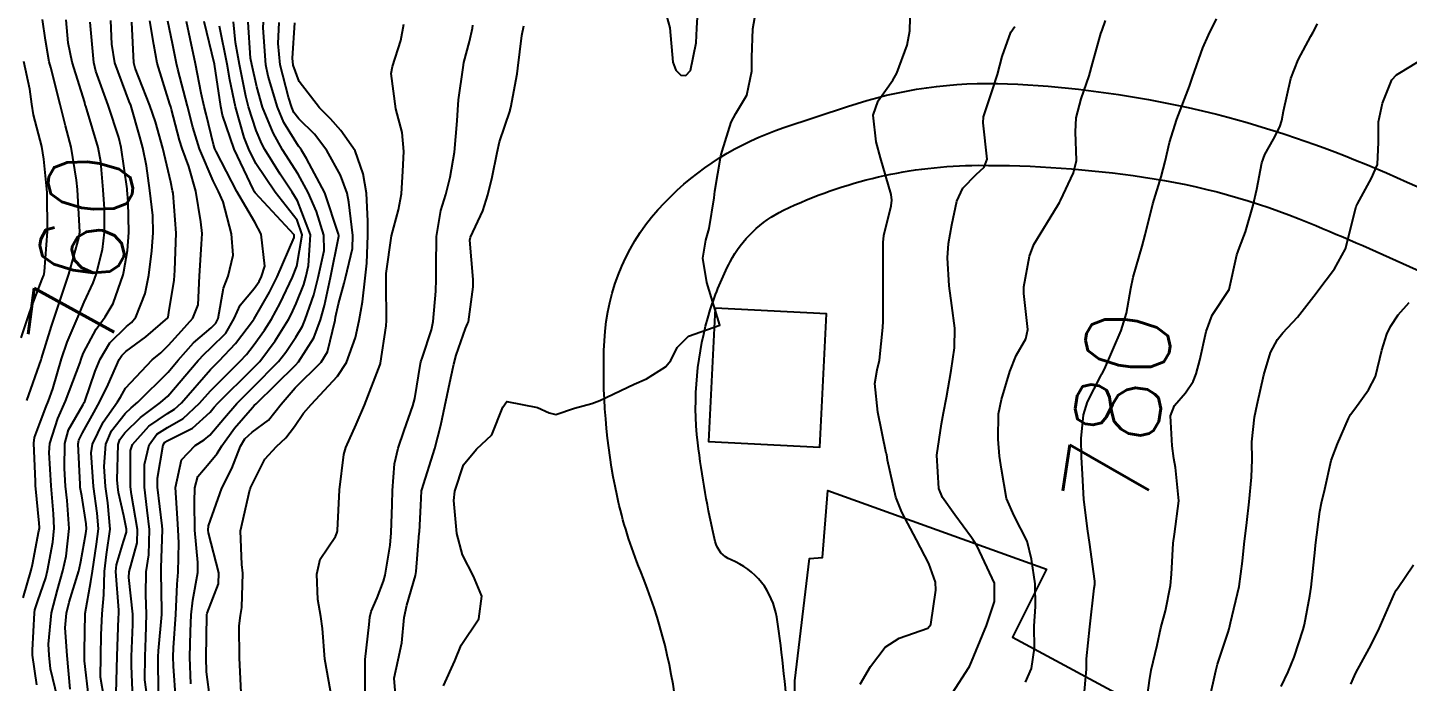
# Model space of a CAD drawing. Header units: metres. Extents: x 318500 to 325275, y 7408834 to 7428799.
# Drawn here: x 319965.3 to 320030.4, y 7411256.1 to 7411287 of the extents above; entities that cross this region are included whole.
import ezdxf
from ezdxf.enums import TextEntityAlignment as Align

# ---------------------------------------------------------------- set-up
doc = ezdxf.new("R2010")
doc.units = ezdxf.units.M
doc.header["$MEASUREMENT"] = 0
for name, color, linetype in [('Cotas', 45, 'Continuous'), ('Curvas de Nivel 1m', 11, 'Continuous'), ('Curvas de Nivel 5m', 15, 'Continuous'), ('Edificações', 30, 'Continuous'), ('Vias Primárias', 230, 'Continuous')]:
    doc.layers.add(name, color=color, linetype=linetype)
doc.styles.add('Style-STANDARD', font='STANDARD.shx')

msp = doc.modelspace()

# ---------------------------------------------------------------- linework, layer by layer
at = {"layer": 'Curvas de Nivel 1m', "flags": 128}
for points, elevation in [([(320004.627, 7411255.988), (320005.105, 7411256.83), (320005.799, 7411257.74), (320006.458, 7411258.158), (320007.808, 7411258.626), (320007.957, 7411258.798), (320008.198, 7411260.431), (320008.177, 7411260.795), (320007.853, 7411261.679), (320007.272, 7411262.806), (320006.594, 7411264.102), (320006.311, 7411264.816), (320005.916, 7411266.564), (320005.871, 7411266.821), (320005.855, 7411266.887), (320005.453, 7411268.827), (320005.307, 7411270.173), (320005.419, 7411270.828), (320005.526, 7411271.277), (320005.694, 7411272.825), (320005.702, 7411273.127), (320005.701, 7411274.825), (320005.701, 7411275.159), (320005.706, 7411276.834), (320005.734, 7411277.162), (320006.077, 7411278.558), (320006.11, 7411278.83), (320006.084, 7411279.094), (320005.579, 7411280.835), (320005.381, 7411281.578), (320005.24, 7411282.839), (320005.467, 7411283.516), (320006.157, 7411284.503), (320006.346, 7411284.827), (320006.845, 7411286.155), (320006.959, 7411286.818), (320006.989, 7411288.038)], 777), ([(319965.13, 7411260.058), (319965.505, 7411261.363), (319965.57, 7411261.637), (319965.868, 7411263.22), (319965.888, 7411263.341), (319965.892, 7411263.36), (319965.889, 7411263.378), (319965.872, 7411263.583), (319965.711, 7411265.362), (319965.702, 7411265.553), (319965.621, 7411267.363), (319965.654, 7411267.634), (319965.935, 7411268.381), (319966.215, 7411269.087), (319966.322, 7411269.354), (319966.528, 7411269.923), (319966.929, 7411271.346), (319967.194, 7411272.13), (319967.722, 7411273.334), (319967.804, 7411273.532), (319968.01, 7411274.018), (319968.422, 7411274.928), (319968.565, 7411275.325), (319968.86, 7411276.503), (319968.967, 7411277.321), (319968.96, 7411278.427), (319968.903, 7411279.322), (319968.787, 7411280.636), (319968.662, 7411281.324), (319968.128, 7411283.115), (319968.074, 7411283.276), (319968.057, 7411283.331), (319968.028, 7411283.435), (319967.434, 7411285.341), (319967.253, 7411286.265), (319967.158, 7411287.345)], 759), ([(319965.298, 7411269.37), (319965.969, 7411271.291), (319965.989, 7411271.36), (319966.461, 7411272.885), (319966.616, 7411273.351), (319966.97, 7411274.392), (319967.282, 7411275.341), (319967.749, 7411277.037), (319967.791, 7411277.334), (319967.787, 7411277.601), (319967.684, 7411279.336), (319967.646, 7411279.778), (319967.386, 7411281.341), (319967.122, 7411282.347), (319966.863, 7411283.349), (319966.422, 7411285.09), (319966.357, 7411285.357), (319966.175, 7411286.378), (319966.041, 7411287.362)], 758), ([(319966.751, 7411255.345), (319966.418, 7411256.713), (319966.344, 7411257.352), (319966.325, 7411257.882), (319966.465, 7411259.35), (319966.739, 7411260.434), (319966.998, 7411261.343), (319967.155, 7411262.036), (319967.296, 7411263.339), (319967.199, 7411264.656), (319967.128, 7411265.341), (319967.075, 7411266.17), (319967.085, 7411267.343), (319967.27, 7411268), (319967.948, 7411269.189), (319968.001, 7411269.278), (319968.027, 7411269.329), (319968.526, 7411270.763), (319968.75, 7411271.322), (319969.207, 7411272.093), (319969.993, 7411272.869), (319970.24, 7411273.063), (319970.448, 7411273.303), (319970.88, 7411274.434), (319971.046, 7411275.295), (319971.19, 7411276.442), (319971.261, 7411277.292), (319971.24, 7411278.114), (319971.107, 7411279.295), (319970.94, 7411280.454), (319970.766, 7411281.3), (319970.628, 7411281.816), (319970.2, 7411283.309), (319970.133, 7411283.494), (319969.453, 7411285.317), (319969.301, 7411286.191), (319969.261, 7411287.319)], 761), ([(319967.349, 7411255.754), (319967.193, 7411257.339), (319967.112, 7411258.65), (319967.163, 7411259.34), (319967.292, 7411259.863), (319967.754, 7411261.331), (319967.773, 7411261.399), (319967.847, 7411261.784), (319968.087, 7411263.107), (319968.113, 7411263.326), (319968.096, 7411263.551), (319967.886, 7411264.884), (319967.821, 7411265.263), (319967.815, 7411265.331), (319967.807, 7411265.416), (319967.714, 7411267.333), (319967.752, 7411267.503), (319967.928, 7411267.852), (319968.459, 7411268.806), (319968.749, 7411269.322), (319969.137, 7411270.139), (319969.656, 7411271.313), (319969.777, 7411271.508), (319969.976, 7411271.695), (319970.908, 7411272.375), (319971.948, 7411273.281), (319971.967, 7411273.314), (319972.004, 7411273.525), (319972.245, 7411275.059), (319972.265, 7411275.276), (319972.283, 7411275.527), (319972.346, 7411277.276), (319972.198, 7411279.159), (319972.177, 7411279.279), (319972.086, 7411279.685), (319971.71, 7411281.286), (319971.365, 7411282.534), (319971.108, 7411283.295), (319970.407, 7411285.055), (319970.341, 7411285.307), (319970.258, 7411287.24)], 762), ([(319968.226, 7411255.323), (319968.023, 7411257.09), (319968.02, 7411257.327), (319968.017, 7411257.552), (319968.053, 7411259.326), (319968.324, 7411260.831), (319968.394, 7411261.322), (319968.582, 7411262.596), (319968.676, 7411263.318), (319968.616, 7411264.057), (319968.442, 7411265.322), (319968.33, 7411266.907), (319968.388, 7411267.323), (319968.897, 7411268.354), (319969.582, 7411269.314), (319969.724, 7411269.54), (319969.956, 7411269.951), (319971.213, 7411271.291), (319971.627, 7411271.633), (319971.981, 7411271.989), (319972.594, 7411272.667), (319973.129, 7411273.263), (319973.379, 7411273.889), (319973.447, 7411275.259), (319973.546, 7411276.759), (319973.564, 7411277.257), (319973.514, 7411277.802), (319973.264, 7411279.262), (319972.946, 7411280.419), (319972.625, 7411281.272), (319972.501, 7411281.661), (319972.128, 7411283.112), (319972.093, 7411283.244), (319972.08, 7411283.281), (319972.049, 7411283.364), (319971.449, 7411285.291), (319971.284, 7411286.183), (319971.095, 7411287.296)], 763), ([(319968.949, 7411255.312), (319968.779, 7411256.311), (319968.789, 7411257.315), (319968.799, 7411258.314), (319968.845, 7411259.314), (319968.929, 7411260.208), (319968.966, 7411261.313), (319969.063, 7411262.101), (319969.236, 7411263.31), (319969.124, 7411264.553), (319969.013, 7411265.313), (319968.953, 7411266.266), (319969.031, 7411267.313), (319969.297, 7411267.942), (319969.942, 7411268.766), (319970.218, 7411269.033), (319970.528, 7411269.301), (319971.964, 7411270.713), (319972.435, 7411271.273), (319973.154, 7411272.091), (319973.993, 7411272.806), (319974.223, 7411273.021), (319974.331, 7411273.247), (319974.585, 7411274.681), (319974.79, 7411275.242), (319975.041, 7411276.239), (319974.951, 7411277.241), (319974.563, 7411278.755), (319974.339, 7411279.247), (319974.087, 7411279.744), (319973.446, 7411281.26), (319973.129, 7411282.274), (319972.872, 7411283.269), (319972.416, 7411285.016), (319972.355, 7411285.277), (319972.174, 7411286.224), (319971.947, 7411287.284)], 764), ([(319970.306, 7411255.295), (319970.23, 7411256.849), (319970.242, 7411257.295), (319970.299, 7411258.801), (319970.291, 7411259.295), (319970.104, 7411261.029), (319970.126, 7411261.297), (319970.501, 7411262.653), (319970.525, 7411263.293), (319970.239, 7411264.944), (319970.196, 7411265.297), (319970.189, 7411267.024), (319970.279, 7411267.296), (319971.061, 7411268.166), (319971.942, 7411268.765), (319972.258, 7411268.963), (319972.591, 7411269.27), (319973.966, 7411270.836), (319974.37, 7411271.246), (319975.148, 7411272.072), (319975.999, 7411273.181), (319976.019, 7411273.21), (319976.032, 7411273.23), (319976.747, 7411274.491), (319977.104, 7411275.214), (319977.918, 7411277.072), (319977.912, 7411277.202), (319976.079, 7411279.173), (319976.039, 7411279.23), (319975.99, 7411279.322), (319975.074, 7411281.24), (319974.528, 7411282.843), (319974.445, 7411283.247), (319974.16, 7411285.25), (319973.671, 7411287.258)], 766), ([(319970.994, 7411255.288), (319970.868, 7411256.195), (319970.874, 7411257.289), (319970.91, 7411258.178), (319970.947, 7411259.289), (319970.905, 7411260.208), (319970.933, 7411261.289), (319971.046, 7411262.094), (319971.086, 7411263.288), (319970.975, 7411264.193), (319970.846, 7411265.29), (319970.844, 7411266.352), (319971.062, 7411267.289), (319971.432, 7411267.783), (319971.932, 7411268.103), (319972.676, 7411268.532), (319973.443, 7411269.258), (319973.956, 7411269.83), (319975.369, 7411271.236), (319975.658, 7411271.55), (319975.981, 7411271.955), (319976.511, 7411272.703), (319976.839, 7411273.217), (319977.251, 7411273.972), (319977.832, 7411275.203), (319978.035, 7411275.722), (319978.284, 7411277.196), (319978.06, 7411277.89), (319977.015, 7411279.216), (319976.1, 7411280.561), (319975.766, 7411281.233), (319975.558, 7411281.794), (319975.139, 7411283.24), (319974.88, 7411284.511), (319974.746, 7411285.244), (319974.387, 7411287.048)], 767), ([(319971.515, 7411255.531), (319971.498, 7411257.283), (319971.51, 7411257.566), (319971.665, 7411259.281), (319971.668, 7411259.426), (319971.637, 7411261.282), (319971.641, 7411261.484), (319971.694, 7411263.282), (319971.685, 7411263.469), (319971.464, 7411265.284), (319971.465, 7411265.716), (319971.724, 7411267.282), (319971.801, 7411267.403), (319971.923, 7411267.474), (319973.117, 7411268.078), (319973.944, 7411268.822), (319974.137, 7411269.058), (319974.309, 7411269.245), (319975.967, 7411270.88), (319976.286, 7411271.225), (319977.009, 7411272.19), (319977.646, 7411273.205), (319977.771, 7411273.436), (319978.011, 7411273.957), (319978.368, 7411274.851), (319978.458, 7411275.194), (319978.593, 7411275.749), (319978.678, 7411277.191), (319978.074, 7411278.799), (319977.813, 7411279.204), (319977.246, 7411280.06), (319976.526, 7411281.224), (319976.38, 7411281.493), (319976.119, 7411282.127), (319975.756, 7411283.234), (319975.636, 7411283.736), (319975.33, 7411285.238), (319975.149, 7411286.267), (319975.052, 7411287.241)], 768), ([(319972.326, 7411255.272), (319972.215, 7411256.842), (319972.207, 7411257.274), (319972.22, 7411257.699), (319972.329, 7411259.272), (319972.394, 7411260.709), (319972.434, 7411261.271), (319972.473, 7411262.659), (319972.443, 7411263.271), (319972.405, 7411263.802), (319972.32, 7411265.274), (319972.6, 7411266.579), (319973.244, 7411267.26), (319973.665, 7411267.513), (319973.927, 7411267.735), (319974.618, 7411268.562), (319975.209, 7411269.231), (319975.958, 7411269.997), (319977.17, 7411271.212), (319977.525, 7411271.658), (319977.987, 7411272.361), (319978.302, 7411272.889), (319978.433, 7411273.193), (319978.84, 7411274.365), (319979.046, 7411275.185), (319979.321, 7411276.459), (319979.319, 7411277.181), (319978.964, 7411278.29), (319978.566, 7411279.193), (319978.093, 7411280.056), (319977.36, 7411281.211), (319976.914, 7411282.014), (319976.418, 7411283.226), (319976.144, 7411284.187), (319975.907, 7411285.233), (319975.858, 7411285.54), (319975.747, 7411287.234)], 769), ([(319973.944, 7411255.247), (319973.78, 7411256.572), (319973.752, 7411257.251), (319973.788, 7411259.228), (319973.789, 7411259.25), (319973.791, 7411259.27), (319973.811, 7411259.337), (319974.347, 7411260.728), (319974.355, 7411261.242), (319973.868, 7411263.131), (319973.856, 7411263.25), (319973.872, 7411263.459), (319974.495, 7411265.241), (319974.967, 7411266.171), (319975.385, 7411267.228), (319975.582, 7411267.568), (319975.93, 7411267.88), (319976.697, 7411268.454), (319977.301, 7411269.206), (319977.958, 7411269.979), (319979.187, 7411271.182), (319979.479, 7411271.676), (319979.839, 7411273.172), (319979.864, 7411273.31), (319980.011, 7411273.934), (319980.272, 7411274.922), (319980.335, 7411275.167), (319980.657, 7411276.551), (319980.679, 7411277.164), (319980.496, 7411278.744), (319980.418, 7411279.167), (319980.093, 7411280.018), (319979.457, 7411281.18), (319978.871, 7411281.942), (319978.125, 7411282.666), (319977.896, 7411282.972), (319977.797, 7411283.205), (319977.649, 7411283.696), (319977.259, 7411285.214), (319977.159, 7411286.231), (319977.204, 7411287.215)], 771), ([(319975.409, 7411255.581), (319975.334, 7411257.227), (319975.322, 7411258.744), (319975.378, 7411259.226), (319975.435, 7411259.606), (319975.483, 7411261.225), (319975.437, 7411261.635), (319975.378, 7411263.227), (319975.822, 7411265.154), (319975.852, 7411265.221), (319975.859, 7411265.252), (319975.892, 7411265.343), (319976.524, 7411266.601), (319977.076, 7411267.208), (319977.515, 7411267.615), (319977.934, 7411268.143), (319978.358, 7411268.78), (319978.712, 7411269.189), (319979.964, 7411270.525), (319980.386, 7411271.164), (319980.8, 7411272.346), (319980.981, 7411273.16), (319981.135, 7411274.037), (319981.267, 7411275.158), (319981.342, 7411275.852), (319981.387, 7411277.157), (319981.382, 7411277.835), (319981.333, 7411279.157), (319981.173, 7411280.08), (319980.786, 7411281.163), (319980.12, 7411282.124), (319979.622, 7411282.674), (319979.113, 7411283.185), (319978.148, 7411284.43), (319977.863, 7411285.204), (319977.83, 7411285.54), (319977.951, 7411287.204)], 772), ([(319979.7, 7411255.232), (319979.365, 7411257.176), (319979.248, 7411258.622), (319979.173, 7411259.18), (319979.027, 7411259.977), (319978.985, 7411261.183), (319979.146, 7411261.886), (319979.867, 7411262.96), (319979.928, 7411263.111), (319979.938, 7411263.169), (319979.949, 7411263.247), (319980.048, 7411265.168), (319980.25, 7411266.83), (319980.353, 7411267.164), (319980.843, 7411268.25), (319981.224, 7411269.151), (319981.969, 7411271.07), (319981.986, 7411271.124), (319981.991, 7411271.14), (319982.249, 7411272.893), (319982.274, 7411273.146), (319982.254, 7411274.919), (319982.25, 7411275.147), (319982.261, 7411275.375), (319982.505, 7411277.143), (319982.83, 7411278.377), (319982.972, 7411279.137), (319983.036, 7411280.196), (319983.092, 7411281.135), (319983.013, 7411282.031), (319982.711, 7411283.141), (319982.492, 7411284.808), (319982.55, 7411285.144), (319982.943, 7411286.374), (319983.081, 7411287.137)], 773), ([(319981.261, 7411255.654), (319981.27, 7411257.148), (319981.458, 7411258.797), (319981.486, 7411259.145), (319981.54, 7411259.418), (319981.824, 7411260.06), (319982.123, 7411260.85), (319982.2, 7411261.136), (319982.444, 7411262.552), (319982.496, 7411263.134), (319982.541, 7411264.475), (319982.554, 7411265.133), (319982.654, 7411266.388), (319982.826, 7411267.131), (319983.101, 7411267.96), (319983.507, 7411269.124), (319983.605, 7411269.472), (319983.876, 7411271.121), (319983.895, 7411271.197), (319983.975, 7411271.428), (319984.389, 7411272.719), (319984.469, 7411273.113), (319984.594, 7411274.539), (319984.613, 7411275.111), (319984.61, 7411275.686), (319984.629, 7411277.111), (319984.838, 7411278.339), (319985.063, 7411279.105), (319985.275, 7411279.92), (319985.482, 7411281.099), (319985.609, 7411282.581), (319985.629, 7411283.098), (319985.674, 7411283.56), (319985.885, 7411285.094), (319985.926, 7411285.331), (319986.178, 7411286.314), (319986.329, 7411286.947), (319986.342, 7411287.088)], 774), ([(319984.966, 7411255.908), (319985.491, 7411257.094), (319985.797, 7411257.833), (319986.632, 7411259.078), (319986.761, 7411260.141), (319986.376, 7411261.082), (319985.855, 7411262.088), (319985.588, 7411263.094), (319985.444, 7411264.655), (319985.487, 7411265.096), (319985.909, 7411266.34), (319986.523, 7411267.081), (319987.244, 7411267.757), (319987.762, 7411269.063), (319987.953, 7411269.327), (319989.398, 7411269.046), (319989.946, 7411268.794), (319990.258, 7411268.723), (319991.142, 7411269.022), (319991.952, 7411269.237), (319992.333, 7411269.383), (319993.962, 7411270.148), (319994.534, 7411270.405), (319995.438, 7411270.965), (319995.68, 7411271.258), (319995.984, 7411271.877), (319996.526, 7411272.418), (319998, 7411272.93), (319997.391, 7411274.94), (319997.193, 7411276.095), (319997.337, 7411276.941), (319997.502, 7411277.495), (319997.726, 7411278.935), (319997.762, 7411279.258), (319998.05, 7411280.931), (319998.112, 7411281.146), (319998.534, 7411282.518), (319998.756, 7411282.924), (319999.275, 7411283.786), (319999.515, 7411284.916), (319999.513, 7411285.573), (319999.555, 7411286.916), (319999.654, 7411287.457)], 776), ([(320008.978, 7411255.575), (320009.743, 7411256.771), (320009.791, 7411256.856), (320010.579, 7411258.759), (320010.965, 7411259.891), (320010.952, 7411260.753), (320010.138, 7411262.494), (320009.965, 7411262.769), (320009.872, 7411262.905), (320009.083, 7411263.977), (320008.505, 7411264.791), (320008.332, 7411265.229), (320008.246, 7411266.795), (320008.452, 7411268.283), (320008.557, 7411268.791), (320008.695, 7411269.523), (320008.919, 7411270.786), (320009.072, 7411271.869), (320009.086, 7411272.784), (320008.943, 7411273.859), (320008.819, 7411274.788), (320008.735, 7411276.104), (320008.789, 7411276.789), (320008.951, 7411277.669), (320009.18, 7411278.784), (320009.469, 7411279.4), (320010.099, 7411280.041), (320010.478, 7411280.393), (320010.619, 7411280.765), (320010.421, 7411282.482), (320010.435, 7411282.767), (320010.872, 7411284.043), (320011.101, 7411284.761), (320011.323, 7411285.608), (320011.729, 7411286.755), (320011.921, 7411287.026)], 778), ([(320012.427, 7411256.087), (320012.713, 7411256.731), (320012.853, 7411257.681), (320012.831, 7411258.73), (320012.898, 7411259.661), (320012.883, 7411260.73), (320012.698, 7411261.891), (320012.507, 7411262.734), (320011.888, 7411263.932), (320011.525, 7411264.746), (320011.292, 7411266.128), (320011.2, 7411266.751), (320011.14, 7411267.544), (320011.156, 7411268.752), (320011.282, 7411269.429), (320011.684, 7411270.744), (320011.988, 7411271.495), (320012.438, 7411272.293), (320012.539, 7411272.735), (320012.341, 7411274.421), (320012.34, 7411274.737), (320012.611, 7411276.183), (320012.811, 7411276.739), (320013.928, 7411278.571), (320014.031, 7411278.721), (320014.049, 7411278.752), (320014.081, 7411278.814), (320014.695, 7411280.117), (320014.828, 7411280.709), (320014.788, 7411282.053), (320014.813, 7411282.71), (320015.049, 7411283.607), (320015.426, 7411284.701), (320015.589, 7411285.278), (320015.978, 7411286.693), (320016.034, 7411286.851), (320016.199, 7411287.305)], 779), ([(320018.071, 7411254.657), (320018.273, 7411256.165), (320018.358, 7411256.654), (320018.631, 7411257.829), (320018.811, 7411258.65), (320019.021, 7411259.455), (320019.269, 7411260.646), (320019.306, 7411261.187), (320019.393, 7411262.645), (320019.458, 7411263.062), (320019.65, 7411264.642), (320019.493, 7411266.222), (320019.416, 7411266.645), (320019.336, 7411267.239), (320019.266, 7411268.647), (320019.461, 7411269.141), (320019.967, 7411269.745), (320020.332, 7411270.278), (320020.473, 7411270.633), (320020.643, 7411271.286), (320020.954, 7411272.626), (320021.236, 7411273.397), (320022.03, 7411274.61), (320022.4, 7411276.259), (320022.516, 7411276.603), (320022.807, 7411277.338), (320023.173, 7411278.594), (320023.335, 7411279.348), (320023.578, 7411280.595), (320023.721, 7411280.988), (320024.127, 7411281.718), (320024.431, 7411282.29), (320024.519, 7411282.584), (320024.592, 7411283.031), (320024.944, 7411284.578), (320025.292, 7411285.454), (320025.883, 7411286.565), (320025.993, 7411286.764), (320026.199, 7411287.157)], 781), ([(319965.023, 7411272.336), (319965.369, 7411273.369), (319965.54, 7411273.834), (319966.026, 7411275.103), (319966.094, 7411275.294), (319966.111, 7411275.359), (319966.137, 7411275.465), (319966.269, 7411277.357), (319966.249, 7411279.186), (319966.237, 7411279.358), (319966.101, 7411280.76), (319966.001, 7411281.362), (319965.612, 7411282.855), (319965.528, 7411283.369), (319965.436, 7411284.075), (319965.162, 7411285.375)], 757), ([(320021.109, 7411255.281), (320021.402, 7411256.616), (320021.483, 7411256.926), (320021.81, 7411257.925), (320021.978, 7411258.447), (320022.026, 7411258.607), (320022.098, 7411258.882), (320022.504, 7411260.6), (320022.666, 7411261.79), (320022.745, 7411262.597), (320022.862, 7411263.619), (320022.971, 7411264.594), (320023.085, 7411265.766), (320023.113, 7411266.592), (320023.106, 7411267.419), (320023.224, 7411268.591), (320023.353, 7411269.195), (320023.666, 7411270.585), (320023.991, 7411271.639), (320024.311, 7411272.263), (320024.57, 7411272.574), (320025.263, 7411273.316), (320026.026, 7411274.297), (320026.136, 7411274.45), (320026.214, 7411274.557), (320027.005, 7411275.586), (320027.53, 7411276.538), (320028.017, 7411278.468), (320028.032, 7411278.531), (320028.044, 7411278.567), (320028.082, 7411278.652), (320028.756, 7411279.865), (320029.037, 7411280.521), (320029.083, 7411281.563), (320029.078, 7411282.521), (320029.262, 7411283.405), (320029.714, 7411284.514), (320029.932, 7411284.744), (320030.166, 7411284.887), (320031.175, 7411285.495)], 782), ([(320024.48, 7411255.873), (320024.823, 7411256.57), (320025.108, 7411257.26), (320025.529, 7411258.563), (320025.588, 7411258.797), (320025.836, 7411260.155), (320025.895, 7411260.559), (320026.085, 7411262.339), (320026.105, 7411262.556), (320026.306, 7411264.142), (320026.394, 7411264.553), (320026.543, 7411265.187), (320026.851, 7411266.546), (320027.143, 7411267.33), (320027.662, 7411268.534), (320027.764, 7411268.722), (320027.957, 7411268.991), (320028.615, 7411269.876), (320028.933, 7411270.516), (320029.24, 7411271.759), (320029.473, 7411272.508), (320029.64, 7411272.871), (320030.014, 7411273.426), (320030.521, 7411273.997)], 783), ([(320027.782, 7411255.982), (320027.942, 7411256.374), (320028.018, 7411256.527), (320028.647, 7411257.678), (320029.065, 7411258.511), (320029.838, 7411260.268), (320029.92, 7411260.418), (320029.98, 7411260.499), (320030.732, 7411261.616)], 784)]:
    msp.add_lwpolyline(points, dxfattribs=dict(at, elevation=elevation))
at = {"layer": 'Curvas de Nivel 5m', "flags": 128}
for points, elevation in [([(319995.321, 7411288.093), (319995.633, 7411286.968), (319995.786, 7411285.346), (319995.916, 7411284.964), (319996.156, 7411284.725), (319996.398, 7411284.715), (319996.607, 7411284.953), (319996.874, 7411286.255), (319996.918, 7411286.949), (319996.966, 7411287.717)], 775), ([(319965.769, 7411255.96), (319965.571, 7411257.362), (319965.567, 7411257.587), (319965.658, 7411259.362), (319965.679, 7411259.494), (319965.818, 7411259.92), (319966.187, 7411261.003), (319966.279, 7411261.353), (319966.527, 7411262.683), (319966.594, 7411263.349), (319966.556, 7411264.029), (319966.438, 7411265.352), (319966.347, 7411266.92), (319966.383, 7411267.353), (319966.761, 7411268.524), (319967.116, 7411269.343), (319967.812, 7411271.176), (319967.858, 7411271.332), (319967.888, 7411271.415), (319967.974, 7411271.623), (319968.57, 7411272.745), (319968.986, 7411273.32), (319969.366, 7411273.96), (319969.836, 7411275.312), (319969.874, 7411275.469), (319970.041, 7411276.46), (319970.113, 7411277.309), (319970.072, 7411278.766), (319970.034, 7411279.31), (319970.027, 7411279.364), (319969.749, 7411281.314), (319969.634, 7411281.796), (319969.129, 7411283.32), (319968.553, 7411284.927), (319968.453, 7411285.327), (319968.283, 7411287.234)], 760), ([(319969.505, 7411255.563), (319969.559, 7411257.303), (319969.624, 7411259.119), (319969.635, 7411259.303), (319969.637, 7411259.478), (319969.497, 7411261.305), (319969.528, 7411261.621), (319969.861, 7411262.723), (319970, 7411263.167), (319970.002, 7411263.299), (319969.876, 7411263.936), (319969.625, 7411265.042), (319969.584, 7411265.305), (319969.566, 7411265.634), (319969.603, 7411267.305), (319969.685, 7411267.542), (319969.928, 7411267.856), (319970.661, 7411268.577), (319971.601, 7411269.285), (319971.953, 7411269.587), (319973.374, 7411271.259), (319973.661, 7411271.569), (319973.979, 7411271.863), (319974.681, 7411272.552), (319975.087, 7411273.239), (319975.368, 7411273.878), (319976.022, 7411274.668), (319976.259, 7411274.994), (319976.375, 7411275.225), (319976.521, 7411275.709), (319976.36, 7411277.225), (319976.059, 7411277.8), (319975.21, 7411279.239), (319974.224, 7411281.133), (319974.174, 7411281.249), (319974.112, 7411281.455), (319973.76, 7411282.889), (319973.664, 7411283.257), (319973.519, 7411283.88), (319973.25, 7411285.264), (319973.006, 7411286.439), (319972.825, 7411287.27)], 765), ([(319973.034, 7411255.998), (319972.991, 7411257.262), (319973.016, 7411258.475), (319973.058, 7411259.261), (319973.123, 7411259.958), (319973.367, 7411261.257), (319973.373, 7411261.731), (319973.232, 7411263.26), (319973.209, 7411264.586), (319973.217, 7411265.26), (319973.365, 7411265.791), (319973.908, 7411266.42), (319974.284, 7411266.875), (319974.503, 7411267.241), (319975.1, 7411268.065), (319975.947, 7411269.046), (319976.03, 7411269.138), (319976.114, 7411269.218), (319977.968, 7411271.043), (319978.118, 7411271.198), (319978.845, 7411272.329), (319979.16, 7411273.183), (319979.337, 7411273.853), (319979.631, 7411275.176), (319980.013, 7411277.134), (319980.013, 7411277.171), (319980.001, 7411277.22), (319979.353, 7411279.181), (319978.496, 7411280.802), (319978.254, 7411281.198), (319978.192, 7411281.28), (319978.112, 7411281.382), (319977.417, 7411282.505), (319977.118, 7411283.215), (319976.682, 7411284.692), (319976.582, 7411285.224), (319976.453, 7411286.959), (319976.459, 7411287.226)], 770), ([(319982.731, 7411255.13), (319982.634, 7411256.275), (319982.827, 7411257.13), (319982.985, 7411257.941), (319983.103, 7411259.127), (319983.227, 7411259.718), (319983.632, 7411261.122), (319983.664, 7411261.301), (319983.817, 7411263.121), (319983.82, 7411263.171), (319983.883, 7411264.423), (319983.924, 7411265.119), (319983.933, 7411265.162), (319984.547, 7411267.111), (319984.834, 7411268.209), (319985.028, 7411269.104), (319985.312, 7411270.448), (319985.443, 7411271.098), (319985.554, 7411271.519), (319985.995, 7411272.773), (319986.096, 7411272.991), (319986.131, 7411273.089), (319986.363, 7411274.749), (319986.36, 7411275.087), (319986.198, 7411276.939), (319986.226, 7411277.088), (319986.815, 7411278.336), (319987.056, 7411279.08), (319987.251, 7411279.92), (319987.492, 7411281.076), (319987.609, 7411281.581), (319988.104, 7411283.07), (319988.11, 7411283.09), (319988.132, 7411283.206), (319988.429, 7411284.793), (319988.461, 7411285.065), (319988.65, 7411286.596), (319988.742, 7411287.062)], 775), ([(320015.17, 7411255.298), (320015.297, 7411256.697), (320015.305, 7411257.19), (320015.461, 7411258.695), (320015.661, 7411260.516), (320015.69, 7411260.692), (320015.691, 7411260.844), (320015.444, 7411262.696), (320015.358, 7411263.217), (320015.177, 7411264.701), (320015.111, 7411265.901), (320015.061, 7411266.703), (320015.053, 7411267.583), (320015.165, 7411268.702), (320015.351, 7411269.307), (320015.978, 7411270.54), (320016.032, 7411270.636), (320016.06, 7411270.689), (320016.146, 7411270.852), (320016.939, 7411272.676), (320017.184, 7411273.501), (320017.397, 7411274.669), (320017.508, 7411275.198), (320017.93, 7411276.662), (320018.065, 7411277.188), (320018.435, 7411278.665), (320018.826, 7411279.932), (320019.02, 7411280.656), (320019.223, 7411281.554), (320019.567, 7411282.649), (320020.156, 7411284.211), (320020.307, 7411284.638), (320020.795, 7411286.017), (320021.054, 7411286.627), (320021.432, 7411287.391)], 780)]:
    msp.add_lwpolyline(points, dxfattribs=dict(at, elevation=elevation))
at = {"layer": 'Edificações'}
msp.add_lwpolyline([(319997.781, 7411273.734), (319997.461, 7411267.441), (320002.719, 7411267.173), (320003.039, 7411273.466)], close=True, dxfattribs=at)
msp.add_lwpolyline([(320002.092, 7411209.112), (320001.837, 7411221.354), (320001.295, 7411234.654), (320001.538, 7411250.983), (320001.538, 7411256.144), (320002.225, 7411261.926), (320002.844, 7411261.962), (320003.1, 7411265.131), (320013.419, 7411261.416), (320011.815, 7411258.211), (320017.912, 7411254.914), (320031.342, 7411248.165)], dxfattribs=at)
at = {"layer": 'Vias Primárias'}
for points in [[(319997.27, 7411211.543, -0.018592), (319997.271, 7411236.842, 0.036164), (319996.996, 7411244.67, -0.00317), (319996.035, 7411254.145, 0.074301), (319994.253, 7411261.335, -0.044776), (319993.151, 7411264.874, -0.065444), (319992.551, 7411272.199, -0.182294), (319995.38, 7411278.713, -0.120462), (320001.025, 7411282.258), (320004.018, 7411283.253, -0.091874), (320011.578, 7411284.324, -0.078865), (320026.523, 7411281.297, -0.033486), (320034.216, 7411277.823, 0.044213), (320043.917, 7411273.689, 0.098186), (320055.698, 7411272.285, -0.015689), (320064.461, 7411272.686, -0.002326), (320071.163, 7411272.75, -0.083592), (320081.398, 7411271.08, 0.0194), (320087.027, 7411269.402, 0.007421), (320103.157, 7411265.52), (320122.579, 7411261.15), (320144.721, 7411258.344), (320157.009, 7411257.213)], [(320001.792, 7411201.952, 0.010746), (320001.792, 7411215.135, 0.005104), (320001.232, 7411232.827, -0.021833), (320001.259, 7411248.38, 0.049529), (320000.682, 7411259.151, 0.266151), (319998.53, 7411261.853, -0.244715), (319997.783, 7411262.716, -0.029088), (319996.959, 7411267.384, -0.105559), (319997.547, 7411273.65, -0.044449), (319998.49, 7411275.925, -0.16146), (320001.003, 7411278.357, -0.111596), (320010.194, 7411280.476, -0.037455), (320017.985, 7411279.924, -0.062009), (320025.801, 7411277.767, -0.018608), (320035.824, 7411273.165, 0.062753), (320045.534, 7411269.705, 0.037217), (320052.093, 7411268.764, 0.048964), (320061.296, 7411269.037, -0.055648), (320070.879, 7411269.194, -0.044679), (320084.604, 7411266.639, 0.008196), (320104.651, 7411261.37, 0.022932), (320128.149, 7411256.734, 0.021113), (320148.31, 7411254.575, -0.008714), (320156.913, 7411253.869)]]:
    msp.add_lwpolyline(points, format="xyb", dxfattribs=at)

# ---------------------------------------------------------------- texts
at = {"layer": 'Cotas', "style": 'Style-STANDARD'}
for s, rotation, p in [('760', 82.54483, (319967.894, 7411276.425, 760)), ('780', 81.49414, (320016.789, 7411268.993, 780))]:
    msp.add_text(s, height=4, rotation=rotation, dxfattribs=at).set_placement(p, align=Align.MIDDLE_CENTER)

doc.saveas('drawing.dxf')
